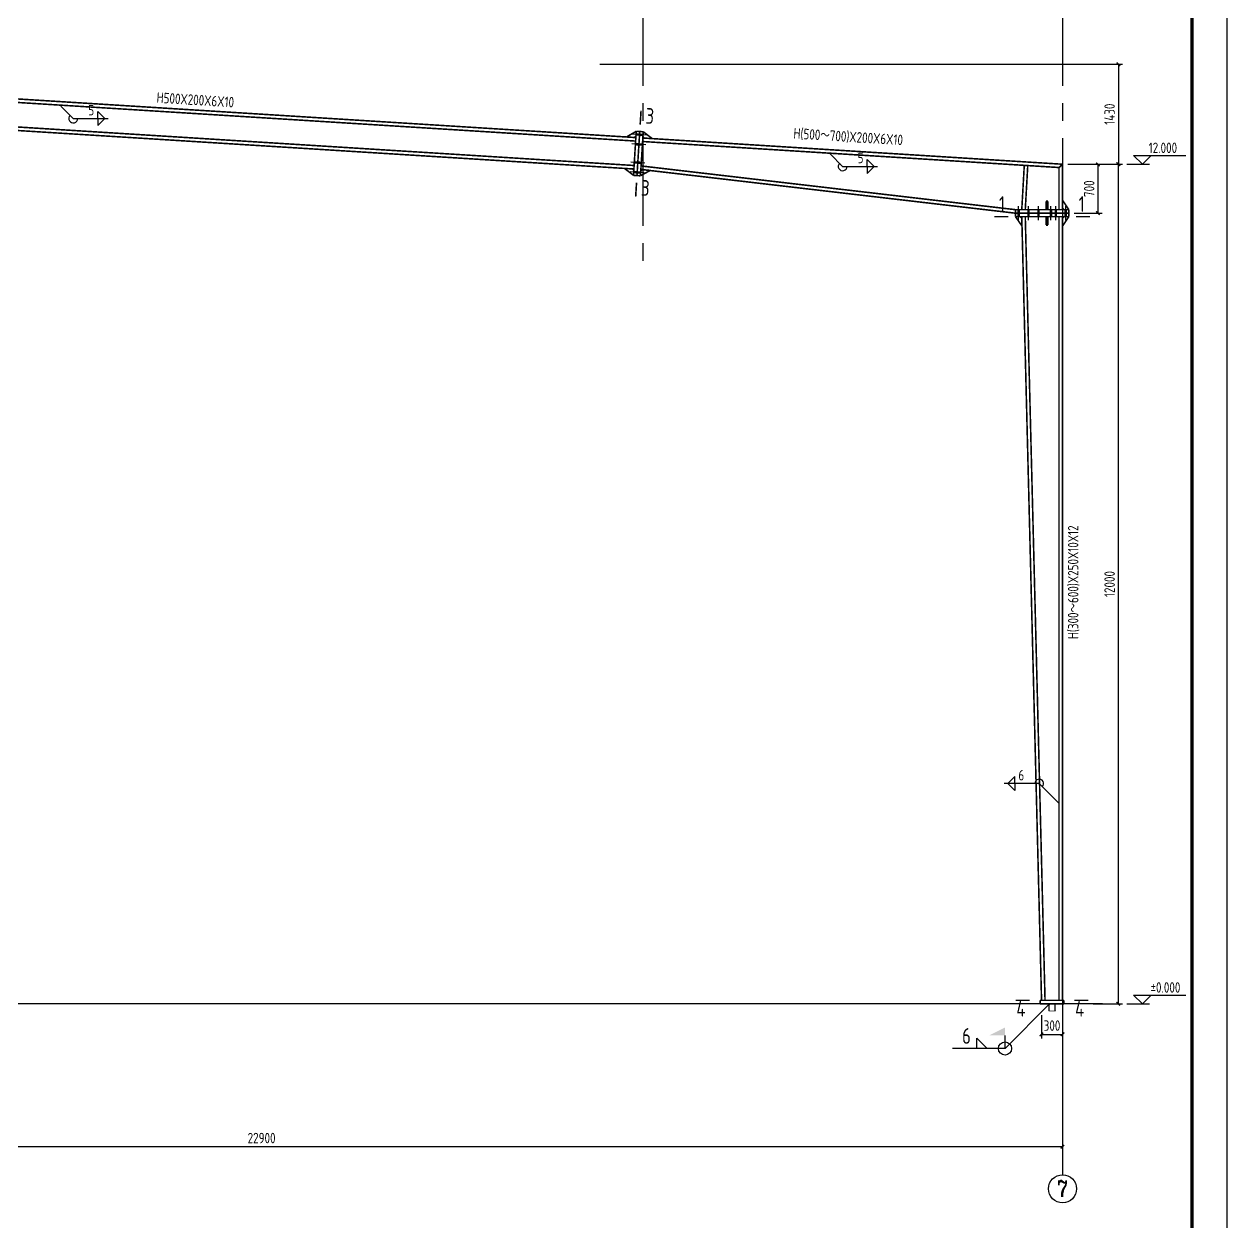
# Model space of a CAD drawing. Header units: millimetres. Extents: x 865490 to 879904, y 39442 to 44891.
# Drawn here: x 878272.1 to 878616.1, y 39655.4 to 39997.8 of the extents above; entities that cross this region are included whole.
import ezdxf
from ezdxf.enums import TextEntityAlignment as Align

# ---------------------------------------------------------------- set-up
doc = ezdxf.new("R2010")
doc.units = ezdxf.units.MM
doc.header["$LTSCALE"] = 1000
doc.header["$MEASUREMENT"] = 0
doc.linetypes.add('CENTER', pattern=[2, 1.25, -0.25, 0.25, -0.25])
doc.linetypes.add('DOTE', pattern=[2.42, 2, -0.2, 0.02, -0.2])
for name, color, linetype in [('10', 7, 'Continuous'), ('114', 2, 'Continuous'), ('116', 1, 'Continuous'), ('14', 2, 'Continuous'), ('1530', 253, 'Continuous'), ('1534', 7, 'Continuous'), ('AXIS', 3, 'Continuous'), ('AXIS_TEXT', 7, 'Continuous'), ('DIM', 7, 'Continuous'), ('DOTE', 1, 'DOTE'), ('M_Prof', 2, 'Continuous'), ('柱子', 8, 'Continuous'), ('标准截面(白色)', 7, 'Continuous'), ('焊缝标注', 3, 'Continuous')]:
    doc.layers.add(name, color=color, linetype=linetype)
doc.styles.add('_TCH_AXIS', font='COMPLEX', dxfattribs={"bigfont": 'GBCBIG'})
doc.styles.add('COMPLEX', font='COMPLEX')
doc.styles.add('GBHZ', font='gbenor.shx', dxfattribs={"width": 0.9, "bigfont": 'gbcbig.shx'})
doc.dimstyles.new('Y50', dxfattribs={"dimscale": 0, "dimtxt": 3, "dimasz": 0.01, "dimexe": 1.2, "dimexo": 1, "dimgap": 1, "dimtad": 1, "dimdec": 0, "dimlfac": 50, "dimzin": 0, "dimdsep": 46, "dimtxsty": 'GBHZ', "dimblk1": 'DX', "dimblk2": 'DX', "dimsah": 1, "dimcen": 0.09, "dimdle": 1, "dimadec": 0, "dimazin": 0, "dimtfac": 1, "dimtdec": 0, "dimtix": 1, "dimtmove": 2, "dimatfit": 3, "dimldrblk": 'DX', "dimfxl": 0, "dimtolj": 1, "dimtzin": 0, "dimarcsym": 0})

# ---------------------------------------------------------------- blocks, each defined once
blk = doc.blocks.new('DX')
at = {"color": 0, "linetype": 'ByBlock', "const_width": 40}
blk.add_lwpolyline([(-54, -51), (46, 49)], dxfattribs=at)
blk = doc.blocks.new('*D677')
at = {"color": 0, "lineweight": -2, "transparency": 16777216}
for p, q in [((878563.06, 39714.49), (878563.06, 39707.83)), ((878569.06, 39714.49), (878569.06, 39707.83)), ((878563.05, 39709.03), (878563.04, 39709.03)), ((878563.06, 39709.03), (878569.06, 39709.03)), ((878569.07, 39709.03), (878569.08, 39709.03))]:
    blk.add_line(p, q, dxfattribs=at)
at = {"layer": 'Defpoints', "color": 0, "transparency": 16777216}
for p in [(878563.06, 39715.49), (878569.06, 39715.49), (878569.06, 39709.03)]:
    blk.add_point(p, dxfattribs=at)
at = {"color": 0, "lineweight": -2, "transparency": 16777216, "xscale": 0.01, "yscale": 0.01, "zscale": 0.01}
blk.add_blockref('DX', (878563.06, 39709.03), dxfattribs=at)
at = {"color": 0, "lineweight": -2, "transparency": 16777216, "xscale": 0.01, "yscale": 0.01, "zscale": 0.01, "rotation": 180}
blk.add_blockref('DX', (878569.06, 39709.03), dxfattribs=at)
at = {"color": 0, "transparency": 16777216, "insert": (878566.06, 39711.53), "char_height": 3, "attachment_point": 5, "style": 'GBHZ'}
blk.add_mtext('\\A1;300', dxfattribs=at)
blk = doc.blocks.new('*D668')
at = {"layer": 'Defpoints', "color": 0, "transparency": 16777216}
for p in [(878573.16, 39957.75), (878585.03, 39957.75), (878576.87, 39717.75)]:
    blk.add_point(p, dxfattribs=at)
at = {"layer": 'dim', "color": 0, "lineweight": -2, "transparency": 16777216}
for p, q in [((878574.16, 39957.75), (878586.23, 39957.75)), ((878585.03, 39717.76), (878585.03, 39957.74)), ((878577.87, 39717.75), (878586.23, 39717.75))]:
    blk.add_line(p, q, dxfattribs=at)
at = {"layer": 'dim', "color": 0, "lineweight": -2, "transparency": 16777216, "xscale": 0.01, "yscale": 0.01, "zscale": 0.01}
for p, rotation in [((878585.03, 39957.75), 90), ((878585.03, 39717.75), 270)]:
    blk.add_blockref('DX', p, dxfattribs=dict(at, rotation=rotation))
at = {"layer": 'dim', "color": 0, "transparency": 16777216, "insert": (878582.53, 39837.75), "char_height": 3, "attachment_point": 5, "rotation": 90, "style": 'GBHZ'}
blk.add_mtext('\\A1;12000', dxfattribs=at)
blk = doc.blocks.new('*D669')
at = {"layer": 'Defpoints', "color": 0, "transparency": 16777216}
for p in [(878435.78, 39986.35), (878573.16, 39957.75), (878585.03, 39957.75)]:
    blk.add_point(p, dxfattribs=at)
at = {"layer": 'dim', "color": 0, "lineweight": -2, "transparency": 16777216}
for p, q in [((878436.78, 39986.35), (878586.23, 39986.35)), ((878585.03, 39986.34), (878585.03, 39957.76)), ((878574.16, 39957.75), (878586.23, 39957.75))]:
    blk.add_line(p, q, dxfattribs=at)
at = {"layer": 'dim', "color": 0, "lineweight": -2, "transparency": 16777216, "xscale": 0.01, "yscale": 0.01, "zscale": 0.01}
for p, rotation in [((878585.03, 39986.35), 90), ((878585.03, 39957.75), 270)]:
    blk.add_blockref('DX', p, dxfattribs=dict(at, rotation=rotation))
at = {"layer": 'dim', "color": 0, "transparency": 16777216, "insert": (878582.53, 39972.05), "char_height": 3, "attachment_point": 5, "rotation": 90, "style": 'GBHZ'}
blk.add_mtext('\\A1;1430', dxfattribs=at)
blk = doc.blocks.new('*D676')
at = {"layer": 'Defpoints', "color": 0, "transparency": 16777216}
for p in [(878569.55, 39957.75), (878571.38, 39943.76), (878579.19, 39943.76)]:
    blk.add_point(p, dxfattribs=at)
at = {"layer": 'dim', "color": 0, "lineweight": -2, "transparency": 16777216}
for p, q in [((878570.55, 39957.75), (878580.39, 39957.75)), ((878579.19, 39957.74), (878579.19, 39943.77)), ((878572.38, 39943.76), (878580.39, 39943.76))]:
    blk.add_line(p, q, dxfattribs=at)
at = {"layer": 'dim', "color": 0, "lineweight": -2, "transparency": 16777216, "xscale": 0.01, "yscale": 0.01, "zscale": 0.01}
for p, rotation in [((878579.19, 39957.75), 90), ((878579.19, 39943.76), 270)]:
    blk.add_blockref('DX', p, dxfattribs=dict(at, rotation=rotation))
at = {"layer": 'dim', "color": 0, "transparency": 16777216, "insert": (878576.69, 39950.75), "char_height": 3, "attachment_point": 5, "rotation": 90, "style": 'GBHZ'}
blk.add_mtext('\\A1;700', dxfattribs=at)
blk = doc.blocks.new('*D667')
at = {"layer": 'Defpoints', "color": 0, "transparency": 16777216}
for p in [(878111.06, 39700.89), (878569.06, 39700.89), (878111.06, 39676.89)]:
    blk.add_point(p, dxfattribs=at)
at = {"layer": 'dim', "color": 0, "lineweight": -2, "transparency": 16777216}
for p, q in [((878111.06, 39699.89), (878111.06, 39675.69)), ((878569.06, 39699.89), (878569.06, 39675.69)), ((878569.05, 39676.89), (878111.07, 39676.89))]:
    blk.add_line(p, q, dxfattribs=at)
at = {"layer": 'dim', "color": 0, "lineweight": -2, "transparency": 16777216, "xscale": 0.01, "yscale": 0.01, "zscale": 0.01, "rotation": 180}
blk.add_blockref('DX', (878111.06, 39676.89), dxfattribs=at)
at = {"layer": 'dim', "color": 0, "lineweight": -2, "transparency": 16777216, "xscale": 0.01, "yscale": 0.01, "zscale": 0.01}
blk.add_blockref('DX', (878569.06, 39676.89), dxfattribs=at)
at = {"layer": 'dim', "color": 0, "transparency": 16777216, "insert": (878340.06, 39679.39), "char_height": 3, "attachment_point": 5, "style": 'GBHZ'}
blk.add_mtext('\\A1;22900', dxfattribs=at)
blk = doc.blocks.new('_AXISO')
blk.add_circle((0, 0), 0.5)
at = {"layer": 'AXIS_TEXT', "style": 'COMPLEX', "width": 1.041667}
blk.add_attdef('A', text='', height=0.56, dxfattribs=at).set_placement((-0.25, -0.28), (0.25, -0.28), align=Align.FIT)

msp = doc.modelspace()

# ---------------------------------------------------------------- linework, layer by layer
at = {"color": 0}
msp.add_line((878616.075, 40043.955), (878616.075, 39449.955), dxfattribs=at)
at = {"color": 0, "const_width": 1}
msp.add_lwpolyline([(878606.075, 39459.955), (877589.825, 39459.955), (877589.825, 40033.955), (878606.075, 40033.955)], close=True, dxfattribs=at)
at = {"layer": '10', "const_width": 0.45}
for points in [[(878448.553, 39973.09), (878448.303, 39969.098)], [(878447.018, 39948.518), (878447.267, 39952.51)], [(878549.613, 39942.759), (878553.613, 39942.759)], [(878576.901, 39942.759), (878572.901, 39942.759)], [(878555.664, 39718.749), (878559.664, 39718.749)], [(878576.465, 39718.749), (878572.465, 39718.749)]]:
    msp.add_lwpolyline(points, dxfattribs=at)
at = {"layer": '114'}
for p, q in [((878450.119, 39966.079), (878446.126, 39966.328)), ((878449.944, 39963.284), (878445.952, 39963.533)), ((878449.62, 39958.095), (878445.628, 39958.344)), ((878449.446, 39955.3), (878445.453, 39955.549)), ((878556.513, 39941.759), (878556.513, 39945.759)), ((878559.314, 39941.759), (878559.314, 39945.759)), ((878562.196, 39941.759), (878562.196, 39945.759)), ((878565.765, 39941.759), (878565.765, 39945.759)), ((878567.165, 39941.759), (878567.165, 39945.759)), ((878569.965, 39941.759), (878569.965, 39945.759))]:
    msp.add_line(p, q, dxfattribs=at)
at = {"layer": '114', "color": 1, "const_width": 0.7}
for points in [[(878449.121, 39966.141), (878447.124, 39966.266)], [(878448.946, 39963.347), (878446.95, 39963.471)], [(878448.622, 39958.158), (878446.626, 39958.282)], [(878448.447, 39955.362), (878446.451, 39955.487)], [(878556.513, 39942.759), (878556.513, 39944.759)], [(878559.314, 39942.759), (878559.314, 39944.759)], [(878562.196, 39942.759), (878562.196, 39944.759)], [(878565.765, 39942.759), (878565.765, 39944.759)], [(878567.165, 39942.759), (878567.165, 39944.759)], [(878569.965, 39942.759), (878569.965, 39944.759)]]:
    msp.add_lwpolyline(points, dxfattribs=at)
at = {"layer": '116', "const_width": 0.2}
for points in [[(878565.064, 39717.749), (878565.064, 39715.749)], [(878565.364, 39717.749), (878565.364, 39715.749)], [(878566.764, 39717.749), (878566.764, 39715.749)], [(878567.064, 39717.749), (878567.064, 39715.749)], [(878567.064, 39715.749), (878565.064, 39715.749)]]:
    msp.add_lwpolyline(points, dxfattribs=at)
at = {"layer": '14', "const_width": 0.45}
for points in [[(878447.181, 39967.164), (878444.374, 39965.536)], [(878444.374, 39965.536), (878446.669, 39965.392)], [(878447.181, 39967.164), (878446.394, 39954.568)], [(878446.669, 39965.392), (878447.093, 39965.767)], [(878447.093, 39965.767), (878447.181, 39967.164)], [(878448.179, 39967.102), (878447.181, 39967.164)], [(878448.179, 39967.102), (878447.392, 39954.506)], [(878447.392, 39954.506), (878448.179, 39967.102)], [(878449.177, 39967.039), (878448.179, 39967.102)], [(878448.39, 39954.444), (878449.177, 39967.039)], [(878449.177, 39967.039), (878449.089, 39965.642)], [(878449.089, 39965.642), (878449.464, 39965.218)], [(878451.759, 39965.075), (878449.177, 39967.039)], [(878449.464, 39965.218), (878451.759, 39965.075)], [(878443.813, 39956.553), (878446.395, 39954.588)], [(878446.108, 39956.41), (878443.813, 39956.553)], [(878446.483, 39955.986), (878446.108, 39956.41)], [(878446.394, 39954.568), (878447.392, 39954.506)], [(878446.395, 39954.588), (878446.483, 39955.986)], [(878447.392, 39954.506), (878448.39, 39954.444)], [(878448.391, 39954.464), (878451.189, 39955.977)], [(878448.479, 39955.861), (878448.391, 39954.464)], [(878448.901, 39956.218), (878448.479, 39955.861)], [(878451.189, 39955.977), (878448.901, 39956.218)], [(878558.128, 39957.43), (878557.413, 39944.759)], [(878559.125, 39957.368), (878558.128, 39957.43)], [(878558.413, 39944.759), (878559.125, 39957.368)], [(878569.064, 39957.749), (878568.064, 39956.81)], [(878568.064, 39956.81), (878568.064, 39944.759)], [(878569.064, 39944.759), (878569.064, 39957.749)], [(878570.901, 39944.759), (878555.613, 39944.759)], [(878555.613, 39944.759), (878555.613, 39943.759)], [(878557.413, 39944.759), (878558.413, 39944.759)], [(878564.864, 39947.159), (878564.364, 39947.159)], [(878564.364, 39947.159), (878564.364, 39944.759)], [(878564.364, 39944.759), (878564.864, 39944.759)], [(878564.864, 39944.759), (878564.864, 39947.159)], [(878568.064, 39944.759), (878569.064, 39944.759)], [(878570.864, 39944.759), (878569.064, 39947.459)], [(878569.064, 39947.459), (878569.064, 39945.159)], [(878569.064, 39945.159), (878569.465, 39944.759)], [(878569.465, 39944.759), (878570.864, 39944.759)], [(878570.901, 39943.759), (878570.901, 39944.759)], [(878570.901, 39943.759), (878555.613, 39943.759)], [(878555.613, 39943.759), (878555.613, 39942.759)], [(878555.613, 39943.759), (878570.901, 39943.759)], [(878555.613, 39942.759), (878570.901, 39942.759)], [(878555.613, 39942.759), (878557.481, 39940.06)], [(878557.013, 39942.759), (878555.613, 39942.759)], [(878557.423, 39942.359), (878557.013, 39942.759)], [(878557.481, 39940.06), (878557.423, 39942.359)], [(878564.364, 39940.359), (878564.364, 39942.759)], [(878564.364, 39942.759), (878564.864, 39942.759)], [(878564.864, 39942.759), (878564.864, 39940.359)], [(878569.064, 39940.059), (878570.864, 39942.759)], [(878569.465, 39942.759), (878569.064, 39942.359)], [(878569.064, 39942.359), (878569.064, 39940.059)], [(878570.864, 39942.759), (878569.465, 39942.759)], [(878570.901, 39942.759), (878570.901, 39943.759)], [(878564.864, 39940.359), (878564.364, 39940.359)], [(878569.465, 39718.749), (878562.664, 39718.749)], [(878562.664, 39718.749), (878562.664, 39717.749)], [(878562.664, 39717.749), (878569.465, 39717.749)], [(878569.465, 39717.749), (878569.465, 39718.749)]]:
    msp.add_lwpolyline(points, dxfattribs=at)
at = {"layer": '1530'}
for p, q in [((878587.433, 39957.749), (878593.904, 39957.749)), ((878587.433, 39717.749), (878593.904, 39717.749))]:
    msp.add_line(p, q, dxfattribs=at)
at = {"layer": '1534'}
for points in [[(878594.404, 39960.249), (878591.904, 39957.749), (878589.404, 39960.249), (878604.338, 39960.249)], [(878594.404, 39720.249), (878591.904, 39717.749), (878589.404, 39720.249), (878604.338, 39720.249)]]:
    msp.add_lwpolyline(points, dxfattribs=at)
at = {"layer": 'AXIS', "color": 0}
msp.add_line((878569.064, 39700.89), (878569.064, 39668.89), dxfattribs=at)
at = {"layer": 'DOTE', "linetype": 'CENTER', "ltscale": 0.02}
for p, q in [((878449.064, 40005.161), (878449.064, 39927.816)), ((878569.064, 40005.161), (878569.064, 39700.89))]:
    msp.add_line(p, q, dxfattribs=at)
at = {"layer": 'M_Prof'}
msp.add_line((878580.502, 39717.749), (877617.846, 39717.749), dxfattribs=at)
at = {"layer": '柱子', "const_width": 0.45}
for points in [[(878447.068, 39965.368), (878222.063, 39979.418)], [(878447.006, 39964.369), (878222, 39978.42)], [(878446.507, 39956.385), (878221.502, 39970.436)], [(878446.57, 39957.383), (878221.564, 39971.434)], [(878569.064, 39957.749), (878449.064, 39965.243)], [(878568.064, 39956.81), (878449.002, 39964.245)], [(878555.613, 39943.753), (878448.504, 39956.26)], [(878555.613, 39944.759), (878448.566, 39957.259)], [(878563.064, 39718.749), (878557.413, 39942.759)], [(878558.413, 39942.759), (878557.413, 39942.759)], [(878564.065, 39718.749), (878558.413, 39942.759)], [(878568.064, 39718.749), (878568.064, 39942.759)], [(878569.064, 39942.759), (878568.064, 39942.759)], [(878569.064, 39718.749), (878569.064, 39942.759)]]:
    msp.add_lwpolyline(points, dxfattribs=at)
at = {"layer": '焊缝标注'}
for p, q in [((878282.684, 39974.359), (878286.21, 39970.813)), ((878293.21, 39972.813), (878295.21, 39970.813)), ((878293.21, 39970.813), (878293.21, 39972.813)), ((878286.21, 39970.813), (878296.21, 39970.813)), ((878293.21, 39968.813), (878295.21, 39970.813)), ((878293.21, 39970.813), (878293.21, 39968.813)), ((878502.663, 39960.69), (878506.189, 39957.145)), ((878513.189, 39959.145), (878515.189, 39957.145)), ((878513.189, 39957.145), (878513.189, 39959.145)), ((878506.189, 39957.145), (878516.189, 39957.145)), ((878513.189, 39955.145), (878515.189, 39957.145)), ((878513.189, 39957.145), (878513.189, 39955.145)), ((878555.405, 39782.711), (878553.405, 39780.711)), ((878555.405, 39780.711), (878555.405, 39782.711)), ((878562.405, 39780.711), (878552.405, 39780.711)), ((878555.405, 39778.711), (878553.405, 39780.711)), ((878555.405, 39780.711), (878555.405, 39778.711)), ((878568.064, 39775.057), (878562.405, 39780.711)), ((878565.314, 39717.749), (878552.622, 39704.986)), ((878544.559, 39707.986), (878547.559, 39704.986)), ((878544.559, 39704.986), (878544.559, 39707.986)), ((878552.622, 39704.986), (878552.622, 39708.736)), ((878552.622, 39704.986), (878537.622, 39704.986))]:
    msp.add_line(p, q, dxfattribs=at)
msp.add_circle((878552.622, 39704.986), 1.875, dxfattribs=at)
for centre, start, end in [((878286.21, 39970.813), 134.84025, 0), ((878506.189, 39957.145), 134.84025, 0), ((878562.405, 39780.711), 315.02281, 180)]:
    msp.add_arc(centre, 1.25, start, end, dxfattribs=at)
for points in [[(878282.684, 39974.359), (878283.283, 39973.544), (878283.495, 39973.755)], [(878502.663, 39960.69), (878503.262, 39959.876), (878503.475, 39960.087)], [(878568.064, 39775.057), (878567.251, 39775.657), (878567.463, 39775.87)], [(878552.622, 39708.736), (878548.122, 39708.736), (878552.622, 39710.986)]]:
    msp.add_solid(points, dxfattribs=at)

# ---------------------------------------------------------------- block references
at = {"layer": 'AXIS', "color": 0}
ref = msp.add_blockref('_AXISO', (878569.064, 39664.89), dxfattribs=dict(at, xscale=8, yscale=8, zscale=8))
ref.add_attrib('A', '7', dxfattribs={"layer": 'AXIS_TEXT', "color": 0, "height": 4.659, "style": '_TCH_AXIS'}).set_placement((878567.511, 39662.561), (878570.618, 39662.561), align=Align.FIT)

# ---------------------------------------------------------------- texts
at = {"layer": '10', "style": 'GBHZ', "width": 0.9}
for rotation, p in [(356.42667, (878449.734, 39969.364)), (356.42655, (878448.448, 39948.784))]:
    msp.add_text('3', height=4.5, rotation=rotation, dxfattribs=at).set_placement(p)
for s, p in [('1', (878550.893, 39944.114)), ('1', (878573.677, 39944.114)), ('4', (878555.864, 39714.104)), ('4', (878572.664, 39714.104))]:
    msp.add_text(s, height=4.5, dxfattribs=at).set_placement(p)
at = {"layer": '1534', "style": 'GBHZ', "width": 0.9}
for s, p in [('12.000', (878593.7, 39960.949)), ('%%P0.000', (878594.218, 39720.949))]:
    msp.add_text(s, height=3, dxfattribs=at).set_placement(p)
at = {"layer": '标准截面(白色)', "style": 'GBHZ', "width": 0.9}
for s, rotation, p in [('H500X200X6X10', 356.42497, (878309.975, 39975.331)), ('H(500～700)X200X6X10', 356.42497, (878492.068, 39965.108)), ('H(300～600)X250X10X12', 90, (878573.611, 39822.011))]:
    msp.add_text(s, height=3, rotation=rotation, dxfattribs=at).set_placement(p)
at = {"layer": '焊缝标注', "style": 'GBHZ', "width": 0.9}
for s, height, p in [('5', 3, (878290.51, 39971.713)), ('5', 3, (878510.489, 39958.045)), ('6', 3, (878556.45, 39781.611)), ('6', 4.5, (878540.359, 39706.336))]:
    msp.add_text(s, height=height, dxfattribs=at).set_placement(p)

# ---------------------------------------------------------------- dimensions: what is measured, and where the dimension line sits
dim = msp.add_linear_dim(base=(878569.064, 39709.029), p1=(878563.064, 39715.487), p2=(878569.064, 39715.487), angle=180, dimstyle='Y50', override={"dimscale": 1})
dim.commit()
dim.dimension.update_dxf_attribs({"geometry": '*D677', "text_midpoint": (878566.064, 39711.529)})
at = {"layer": 'dim'}
for base, p1, p2, angle, picture, middle in [((878585.033, 39957.749), (878435.777, 39986.349), (878573.16, 39957.749), 90, '*D669', (878582.533, 39972.049)), ((878579.189, 39943.7588), (878569.5465, 39957.7493), (878571.3833, 39943.7588), 90, '*D676', (878576.689, 39950.7541)), ((878585.033, 39957.749), (878576.873, 39717.749), (878573.16, 39957.749), 270, '*D668', (878582.533, 39837.749)), ((878111.064, 39676.89), (878569.064, 39700.89), (878111.064, 39700.89), 180, '*D667', (878340.064, 39679.39))]:
    dim = msp.add_linear_dim(base=base, p1=p1, p2=p2, angle=angle, dimstyle='Y50', override={"dimscale": 1}, dxfattribs=at)
    dim.commit()
    dim.dimension.update_dxf_attribs({"geometry": picture, "text_midpoint": middle})

doc.saveas('drawing.dxf')
